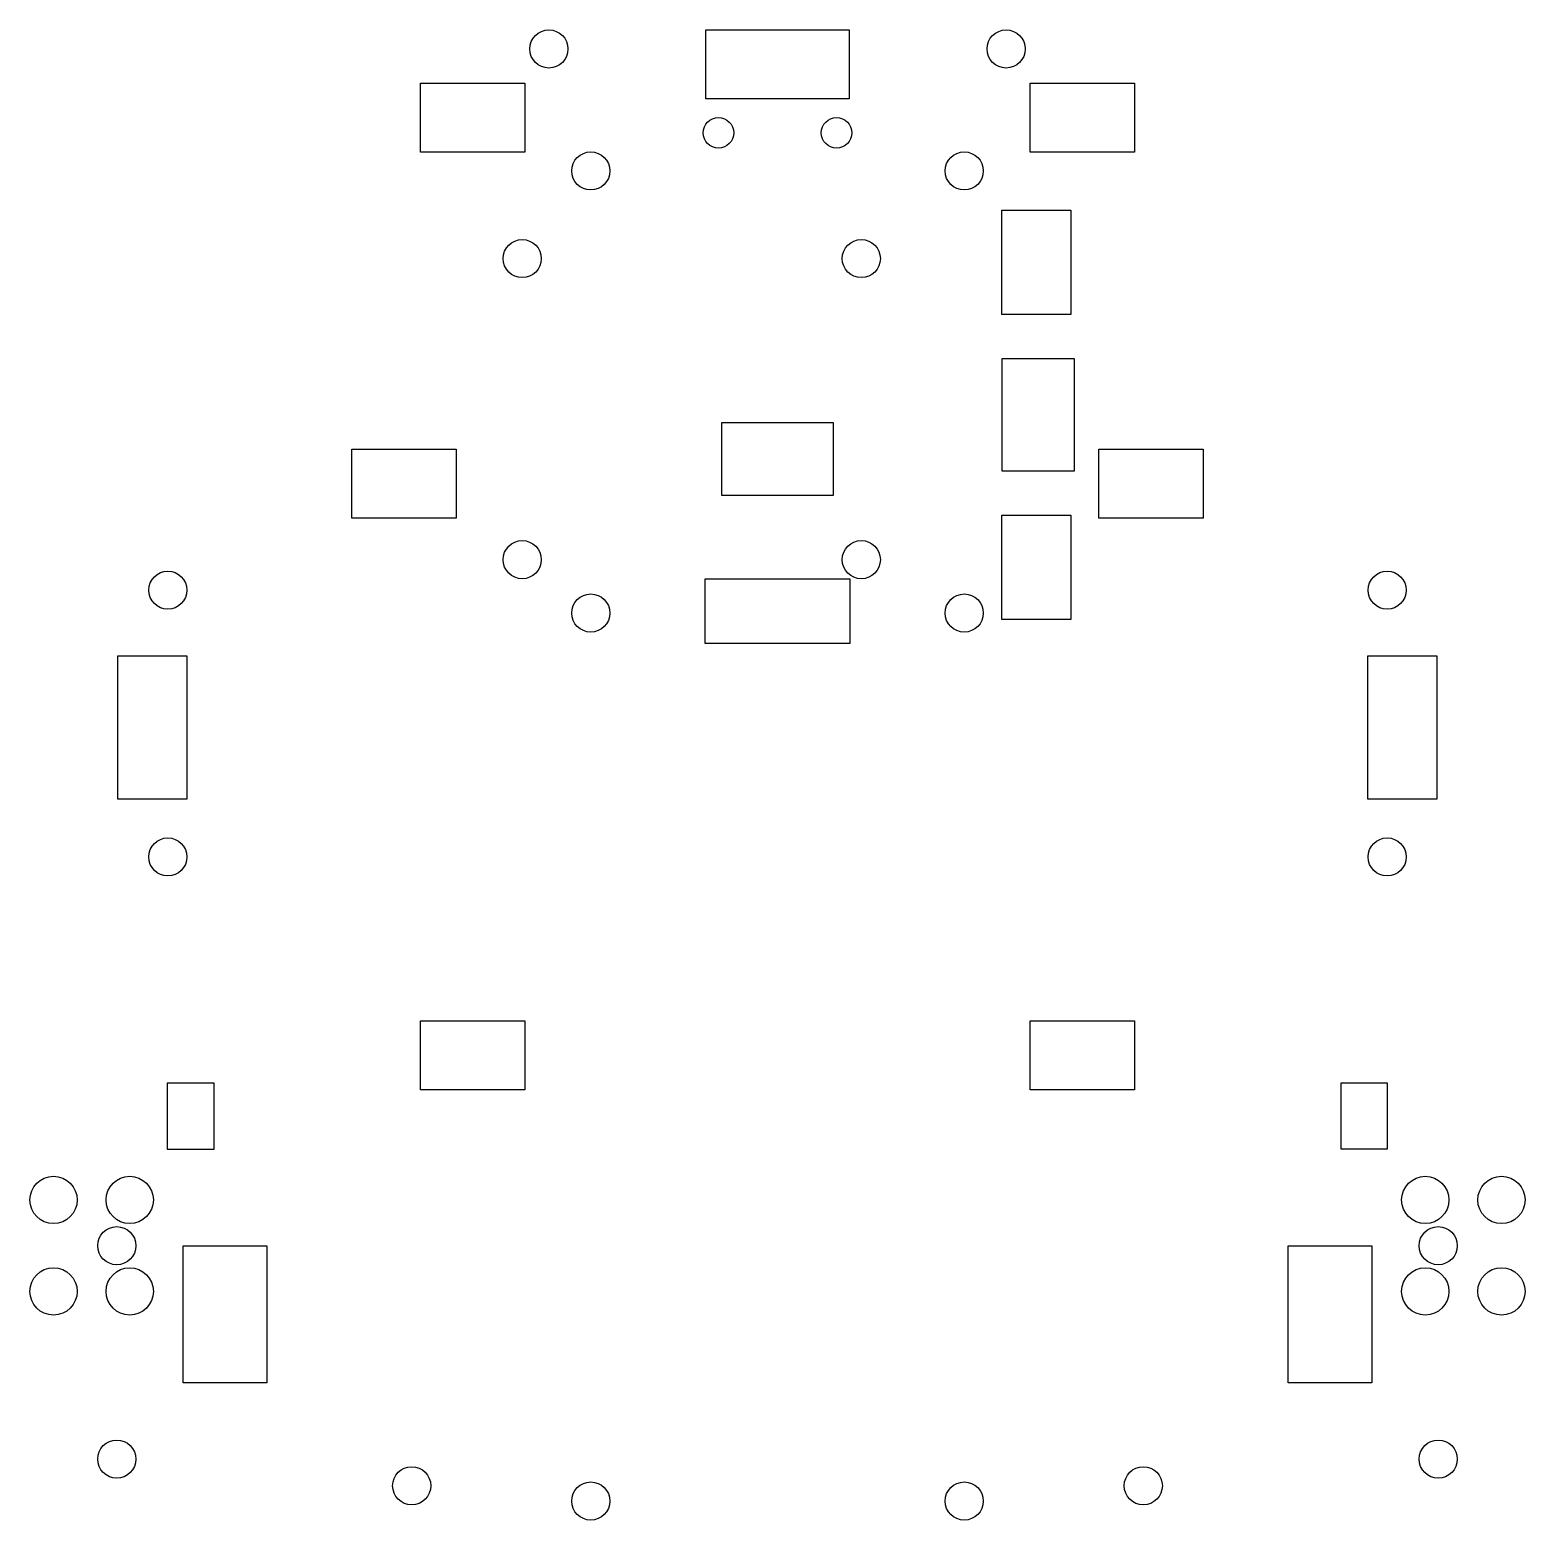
# Model space of a CAD drawing. Extents: x -98 to 98, y 1 to 196.
import ezdxf

# ---------------------------------------------------------------- set-up
doc = ezdxf.new("R2010")
doc.units = 0
doc.layers.add('BLACK', color=7, linetype='CONTINUOUS')

msp = doc.modelspace()

# ---------------------------------------------------------------- linework, layer by layer
at = {"layer": 'BLACK', "linetype": 'CONTINUOUS'}
for p, q in [((-9.4, 196.5), (9.4, 196.5)), ((-9.4, 187.45), (-9.4, 196.5)), ((9.4, 196.5), (9.4, 187.45)), ((-46.85, 189.5), (-33.15, 189.5)), ((-46.85, 180.45), (-46.85, 189.5)), ((-33.15, 189.5), (-33.15, 180.45)), ((33.15, 189.5), (46.85, 189.5)), ((33.15, 180.45), (33.15, 189.5)), ((46.85, 189.5), (46.85, 180.45)), ((9.4, 187.45), (-9.4, 187.45)), ((-33.15, 180.45), (-46.85, 180.45)), ((46.85, 180.45), (33.15, 180.45)), ((29.45, 172.85), (38.5, 172.85)), ((29.45, 159.15), (29.45, 172.85)), ((38.5, 172.85), (38.5, 159.15)), ((38.5, 159.15), (29.45, 159.15)), ((29.4407, 153.356601), (29.4407, 138.643401)), ((38.951301, 153.356601), (29.4407, 153.356601)), ((38.951301, 138.643401), (38.951301, 153.356601)), ((-7.356601, 144.951301), (-7.356601, 135.4407)), ((7.356599, 144.951301), (-7.356601, 144.951301)), ((7.356599, 135.4407), (7.356599, 144.951301)), ((-55.85, 141.5), (-42.15, 141.5)), ((-55.85, 132.45), (-55.85, 141.5)), ((-42.15, 141.5), (-42.15, 132.45)), ((42.15, 141.5), (55.85, 141.5)), ((42.15, 132.45), (42.15, 141.5)), ((55.85, 141.5), (55.85, 132.45)), ((29.4407, 138.643401), (38.951301, 138.643401)), ((-7.356601, 135.4407), (7.356599, 135.4407)), ((-42.15, 132.45), (-55.85, 132.45)), ((29.45, 132.85), (38.5, 132.85)), ((29.45, 119.15), (29.45, 132.85)), ((38.5, 132.85), (38.5, 119.15)), ((55.85, 132.45), (42.15, 132.45)), ((-9.5, 124.5), (9.5, 124.5)), ((-9.5, 116), (-9.5, 124.5)), ((9.5, 124.5), (9.5, 116)), ((38.5, 119.15), (29.45, 119.15)), ((9.5, 116), (-9.5, 116)), ((-86.55, 114.4), (-77.5, 114.4)), ((-86.55, 95.6), (-86.55, 114.4)), ((-77.5, 114.4), (-77.5, 95.6)), ((77.45, 114.4), (86.5, 114.4)), ((77.45, 95.6), (77.45, 114.4)), ((86.5, 114.4), (86.5, 95.6)), ((-77.5, 95.6), (-86.55, 95.6)), ((86.5, 95.6), (77.45, 95.6)), ((-46.85, 66.5), (-33.15, 66.5)), ((-46.85, 57.45), (-46.85, 66.5)), ((-33.15, 66.5), (-33.15, 57.45)), ((33.15, 66.5), (46.85, 66.5)), ((33.15, 57.45), (33.15, 66.5)), ((46.85, 66.5), (46.85, 57.45)), ((-80.075, 58.325), (-80.075, 49.675)), ((-73.925, 58.325), (-80.075, 58.325)), ((-73.925, 49.675), (-73.925, 58.325)), ((-33.15, 57.45), (-46.85, 57.45)), ((46.85, 57.45), (33.15, 57.45)), ((73.91, 58.34), (73.91, 49.69)), ((80.06, 58.34), (73.91, 58.34)), ((80.06, 49.69), (80.06, 58.34)), ((-80.075, 49.675), (-73.925, 49.675)), ((73.91, 49.69), (80.06, 49.69)), ((-78, 37), (-67, 37)), ((-78, 19), (-78, 37)), ((-67, 37), (-67, 19)), ((67, 37), (78, 37)), ((67, 19), (67, 37)), ((78, 37), (78, 19)), ((-67, 19), (-78, 19)), ((78, 19), (67, 19))]:
    msp.add_line(p, q, dxfattribs=at)
at = {"layer": 'BLACK'}
for centre, radius in [((-30, 194), 2.5), ((30, 194), 2.5), ((-7.75, 183), 2), ((7.75, 183), 2), ((-24.5, 178), 2.5), ((24.5, 178), 2.5), ((-33.5, 166.5), 2.5), ((11, 166.5), 2.5), ((-33.5, 127), 2.5), ((11, 127), 2.5), ((-80, 123), 2.5), ((80, 123), 2.5), ((-24.5, 120), 2.5), ((24.5, 120), 2.5), ((-80, 88), 2.5), ((80, 88), 2.5), ((-95, 43), 3.1), ((-85, 43), 3.1), ((85, 43), 3.1), ((95, 43), 3.1), ((-86.7, 37), 2.5), ((86.7, 37), 2.5), ((-95, 31), 3.1), ((-85, 31), 3.1), ((85, 31), 3.1), ((95, 31), 3.1), ((-86.7, 9), 2.5), ((86.7, 9), 2.5), ((-48, 5.5), 2.5), ((48, 5.5), 2.5), ((-24.5, 3.5), 2.5), ((24.5, 3.5), 2.5)]:
    msp.add_circle(centre, radius, dxfattribs=at)

doc.saveas('drawing.dxf')
